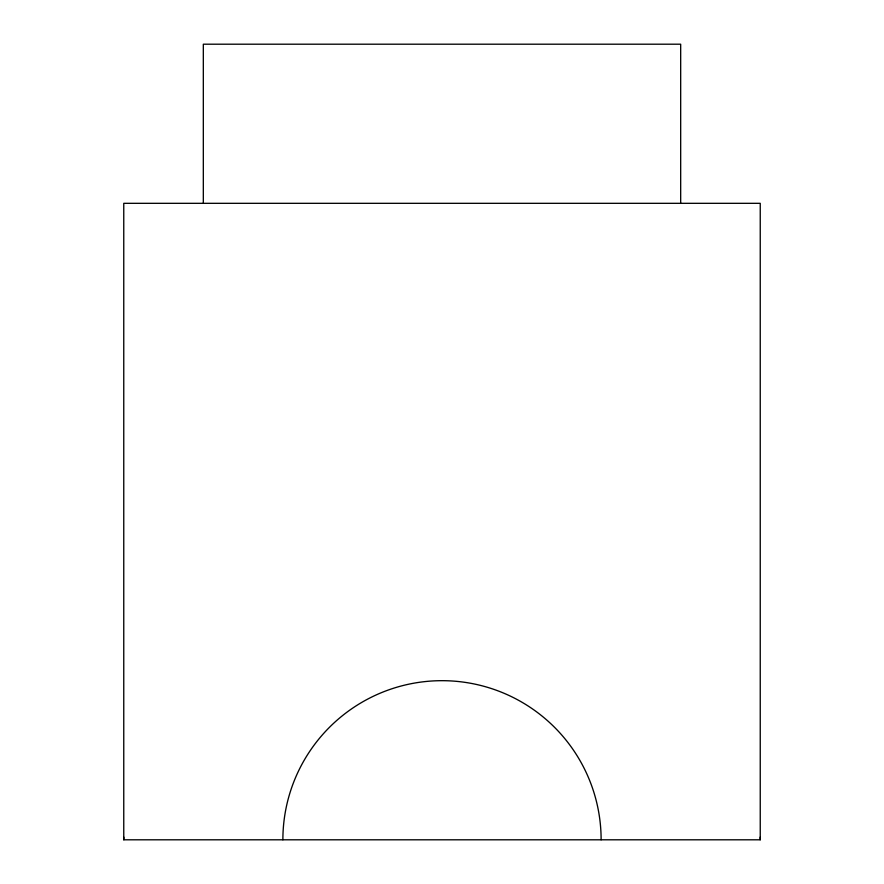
<?xml version="1.0" encoding="UTF-8"?>
<svg xmlns="http://www.w3.org/2000/svg" width="884" height="884" viewBox="0 0 884 884"><rect width="100%" height="100%" fill="white"/><g stroke="black" fill="none" stroke-linecap="round" stroke-linejoin="round"><path stroke-width="1.33" d="M123.76 839.8L760.24 839.8L760.24 203.32L123.76 203.32L123.76 839.8A318.24 318.24 0 0 1 123.771 837.093M680.68 203.32L680.68 44.2L203.32 44.2L203.32 203.32M282.88 839.8A159.12 159.12 0 0 1 442 680.68A159.12 159.12 0 0 1 601.12 839.8M760.229 837.093A318.24 318.24 0 0 1 760.24 839.8"/></g></svg>
